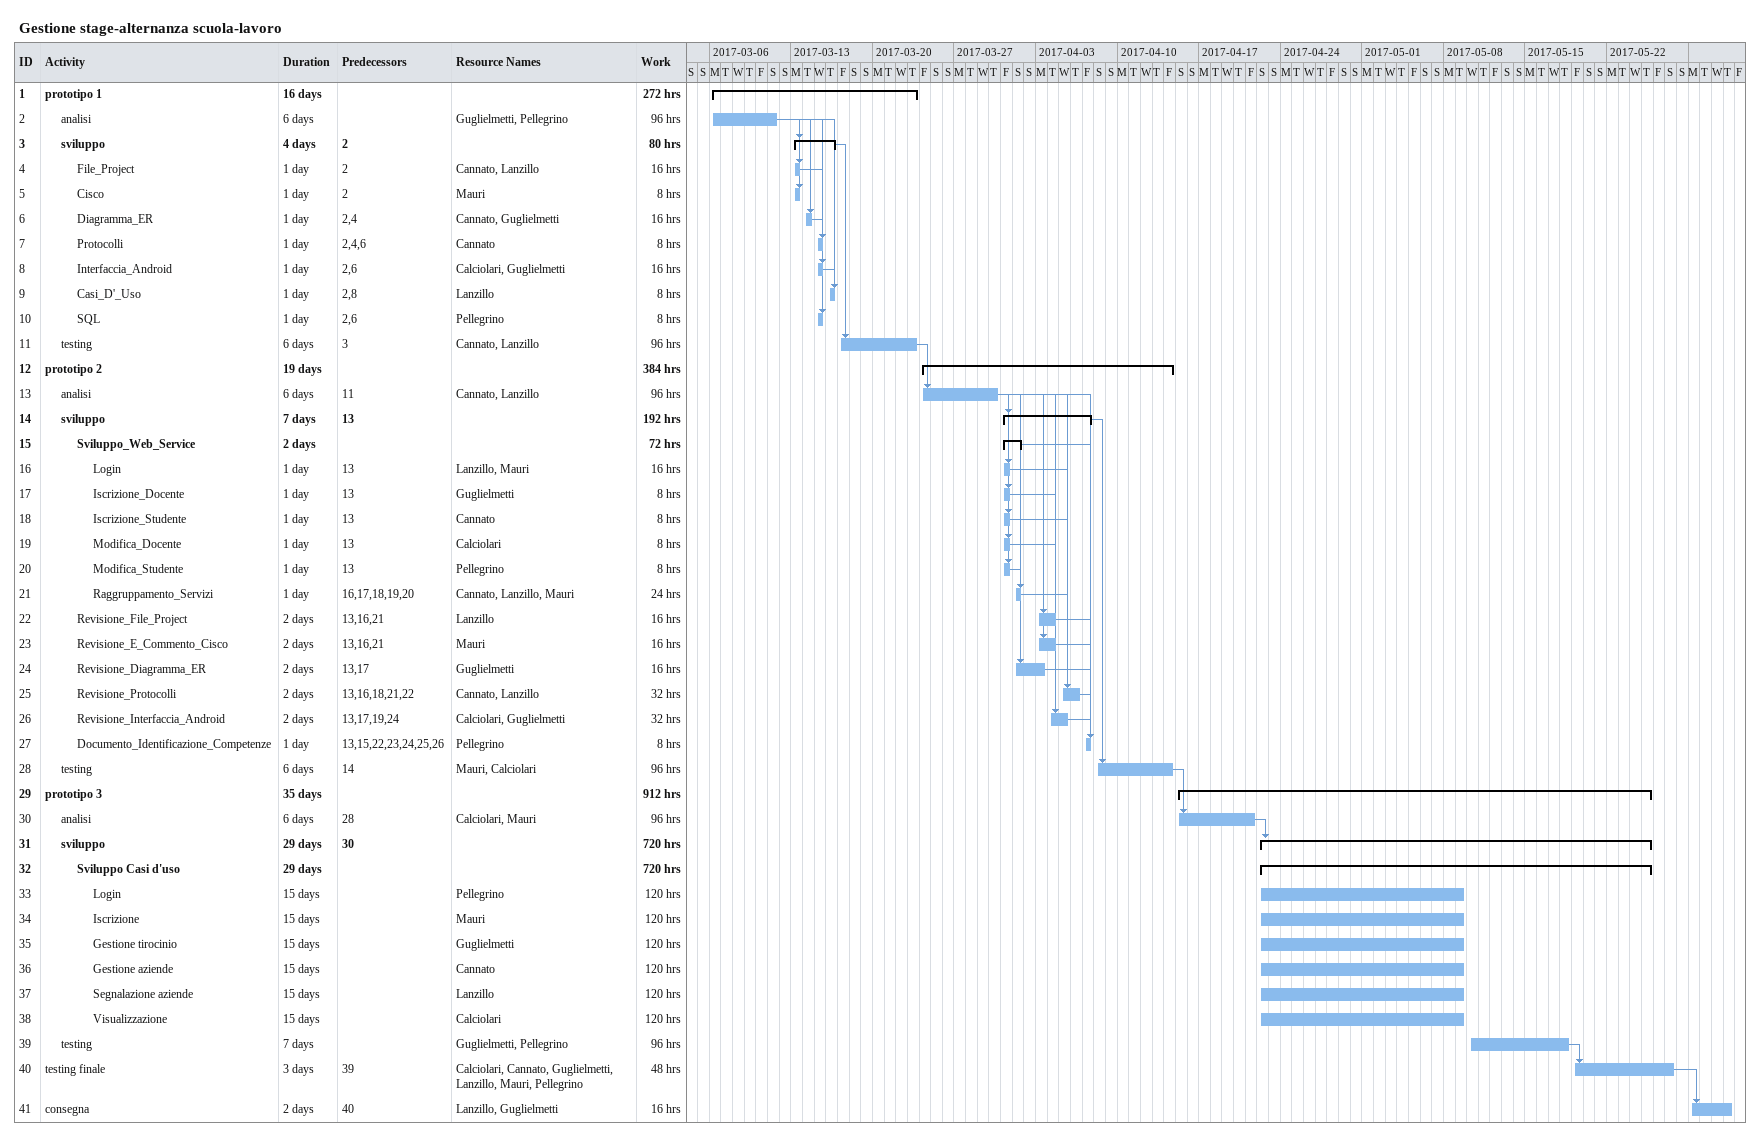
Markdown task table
Gestione stage-alternanza scuola-lavoro

| ID | Level | Task | Duration | Start | Finish | Predecessors | Resources | Work (h) |
|---|---|---|---|---|---|---|---|---|
| 1 | 1 | **prototipo 1** | 16d | 2017-03-06 | 2017-03-23 |  |  | 272 |
| 2 | 2 | analisi | 6d | 2017-03-06 | 2017-03-11 |  | Guglielmetti, Pellegrino | 96 |
| 3 | 2 | **sviluppo** | 4d | 2017-03-13 | 2017-03-16 | 2 |  | 80 |
| 4 | 3 | File_Project | 1d | 2017-03-13 | 2017-03-13 | 2 | Cannato, Lanzillo | 16 |
| 5 | 3 | Cisco | 1d | 2017-03-13 | 2017-03-13 | 2 | Mauri | 8 |
| 6 | 3 | Diagramma_ER | 1d | 2017-03-14 | 2017-03-14 | 2, 4 | Cannato, Guglielmetti | 16 |
| 7 | 3 | Protocolli | 1d | 2017-03-15 | 2017-03-15 | 2, 4, 6 | Cannato | 8 |
| 8 | 3 | Interfaccia_Android | 1d | 2017-03-15 | 2017-03-15 | 2, 6 | Calciolari, Guglielmetti | 16 |
| 9 | 3 | Casi_D'_Uso | 1d | 2017-03-16 | 2017-03-16 | 2, 8 | Lanzillo | 8 |
| 10 | 3 | SQL | 1d | 2017-03-15 | 2017-03-15 | 2, 6 | Pellegrino | 8 |
| 11 | 2 | testing | 6d | 2017-03-17 | 2017-03-23 | 3 | Cannato, Lanzillo | 96 |
| 12 | 1 | **prototipo 2** | 19d | 2017-03-24 | 2017-04-14 |  |  | 384 |
| 13 | 2 | analisi | 6d | 2017-03-24 | 2017-03-30 | 11 | Cannato, Lanzillo | 96 |
| 14 | 2 | **sviluppo** | 7d | 2017-03-31 | 2017-04-07 | 13 |  | 192 |
| 15 | 3 | **Sviluppo_Web_Service** | 2d | 2017-03-31 | 2017-04-01 |  |  | 72 |
| 16 | 4 | Login | 1d | 2017-03-31 | 2017-03-31 | 13 | Lanzillo, Mauri | 16 |
| 17 | 4 | Iscrizione_Docente | 1d | 2017-03-31 | 2017-03-31 | 13 | Guglielmetti | 8 |
| 18 | 4 | Iscrizione_Studente | 1d | 2017-03-31 | 2017-03-31 | 13 | Cannato | 8 |
| 19 | 4 | Modifica_Docente | 1d | 2017-03-31 | 2017-03-31 | 13 | Calciolari | 8 |
| 20 | 4 | Modifica_Studente | 1d | 2017-03-31 | 2017-03-31 | 13 | Pellegrino | 8 |
| 21 | 4 | Raggruppamento_Servizi | 1d | 2017-04-01 | 2017-04-01 | 16, 17, 18, 19, 20 | Cannato, Lanzillo, Mauri | 24 |
| 22 | 3 | Revisione_File_Project | 2d | 2017-04-03 | 2017-04-04 | 13, 16, 21 | Lanzillo | 16 |
| 23 | 3 | Revisione_E_Commento_Cisco | 2d | 2017-04-03 | 2017-04-04 | 13, 16, 21 | Mauri | 16 |
| 24 | 3 | Revisione_Diagramma_ER | 2d | 2017-04-01 | 2017-04-03 | 13, 17 | Guglielmetti | 16 |
| 25 | 3 | Revisione_Protocolli | 2d | 2017-04-05 | 2017-04-06 | 13, 16, 18, 21, 22 | Cannato, Lanzillo | 32 |
| 26 | 3 | Revisione_Interfaccia_Android | 2d | 2017-04-04 | 2017-04-05 | 13, 17, 19, 24 | Calciolari, Guglielmetti | 32 |
| 27 | 3 | Documento_Identificazione_Competenze | 1d | 2017-04-07 | 2017-04-07 | 13, 15, 22, 23, 24, 25, 26 | Pellegrino | 8 |
| 28 | 2 | testing | 6d | 2017-04-08 | 2017-04-14 | 14 | Mauri, Calciolari | 96 |
| 29 | 1 | **prototipo 3** | 35d | 2017-04-15 | 2017-05-25 |  |  | 912 |
| 30 | 2 | analisi | 6d | 2017-04-15 | 2017-04-21 | 28 | Calciolari, Mauri | 96 |
| 31 | 2 | **sviluppo** | 29d | 2017-04-22 | 2017-05-25 | 30 |  | 720 |
| 32 | 3 | **Sviluppo Casi d'uso** | 29d | 2017-04-22 | 2017-05-25 |  |  | 720 |
| 33 | 4 | Login | 15d | 2017-04-22 | 2017-05-09 |  | Pellegrino | 120 |
| 34 | 4 | Iscrizione | 15d | 2017-04-22 | 2017-05-09 |  | Mauri | 120 |
| 35 | 4 | Gestione tirocinio | 15d | 2017-04-22 | 2017-05-09 |  | Guglielmetti | 120 |
| 36 | 4 | Gestione aziende | 15d | 2017-04-22 | 2017-05-09 |  | Cannato | 120 |
| 37 | 4 | Segnalazione aziende | 15d | 2017-04-22 | 2017-05-09 |  | Lanzillo | 120 |
| 38 | 4 | Visualizzazione | 15d | 2017-04-22 | 2017-05-09 |  | Calciolari | 120 |
| 39 | 2 | testing | 7d | 2017-05-10 | 2017-05-18 |  | Guglielmetti, Pellegrino | 96 |
| 40 | 1 | testing finale | 3d | 2017-05-19 | 2017-05-27 | 39 | Calciolari, Cannato, Guglielmetti, Lanzillo, Mauri, Pellegrino | 48 |
| 41 | 1 | consegna | 2d | 2017-05-29 | 2017-06-01 | 40 | Lanzillo, Guglielmetti | 16 |
